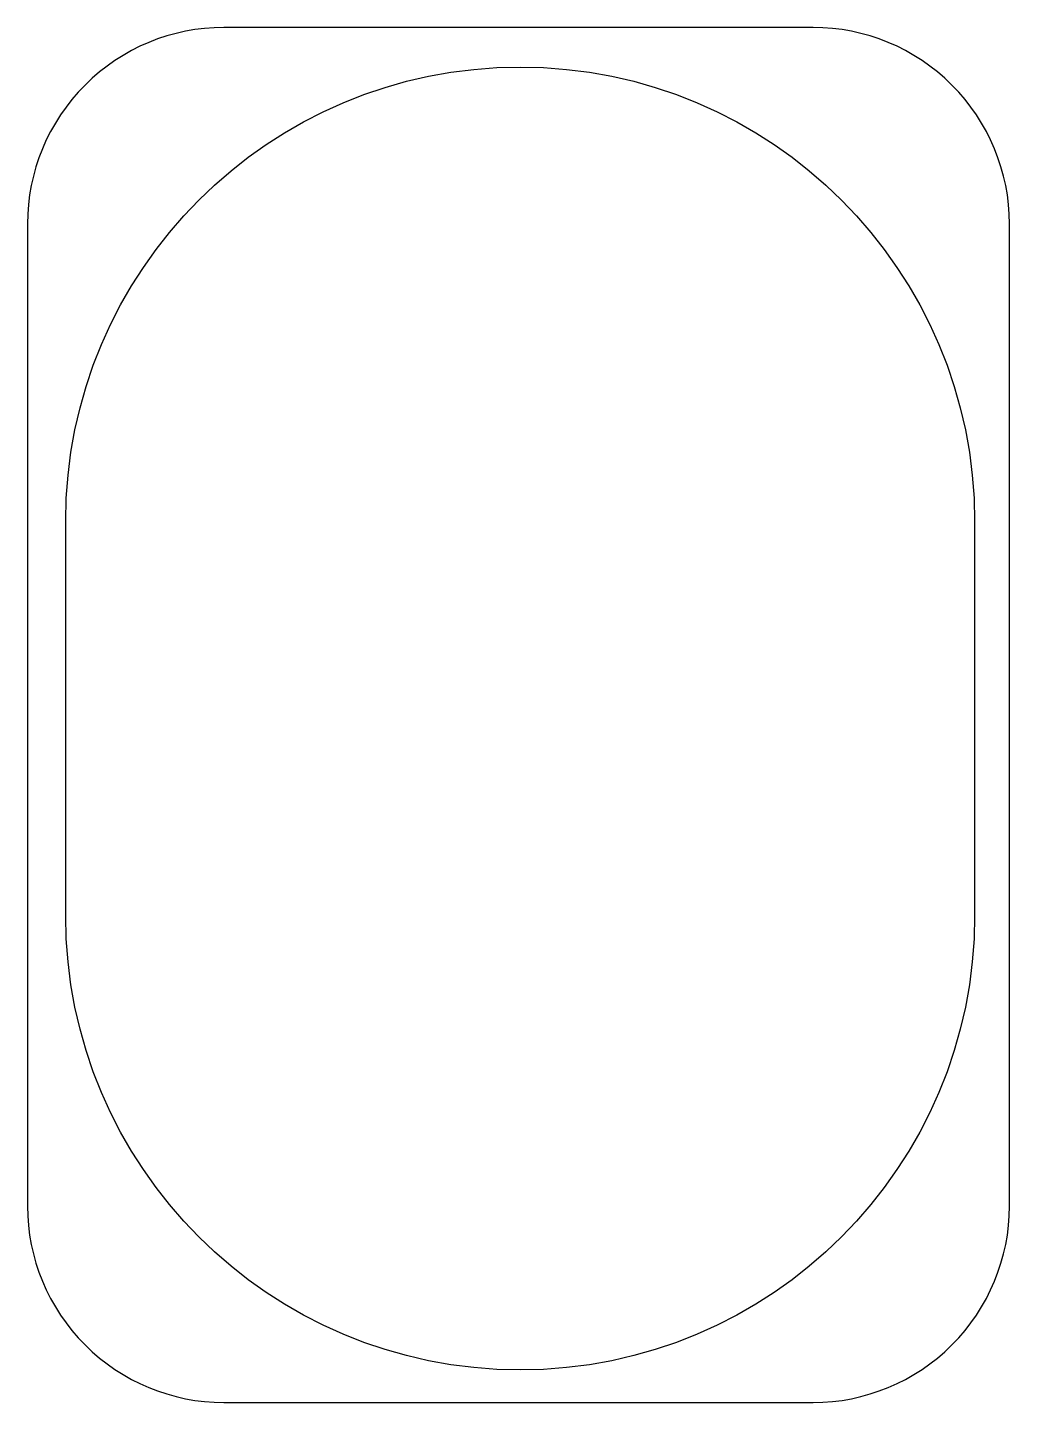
# Model space of a CAD drawing. Header units: millimetres. Extents: x -15.8 to 9.2, y -26.9 to 8.1.
import ezdxf

# ---------------------------------------------------------------- set-up
doc = ezdxf.new("R2010")
doc.units = ezdxf.units.MM
doc.layers.get('0').update_dxf_attribs({"linetype": 'CONTINUOUS'})

msp = doc.modelspace()

# ---------------------------------------------------------------- linework, layer by layer
for points in [[(-10.795, -26.892), (4.205, -26.892, 0.414214), (9.205, -21.892), (9.205, 3.108, 0.414214), (4.205, 8.108), (-10.795, 8.108, 0.414214), (-15.795, 3.108), (-15.795, -21.892, 0.414214)], [(-14.821, -14.495), (-14.821, -4.467, -1), (8.317, -4.467), (8.317, -14.495, -1)]]:
    msp.add_lwpolyline(points, format="xyb", close=True)

doc.saveas('drawing.dxf')
